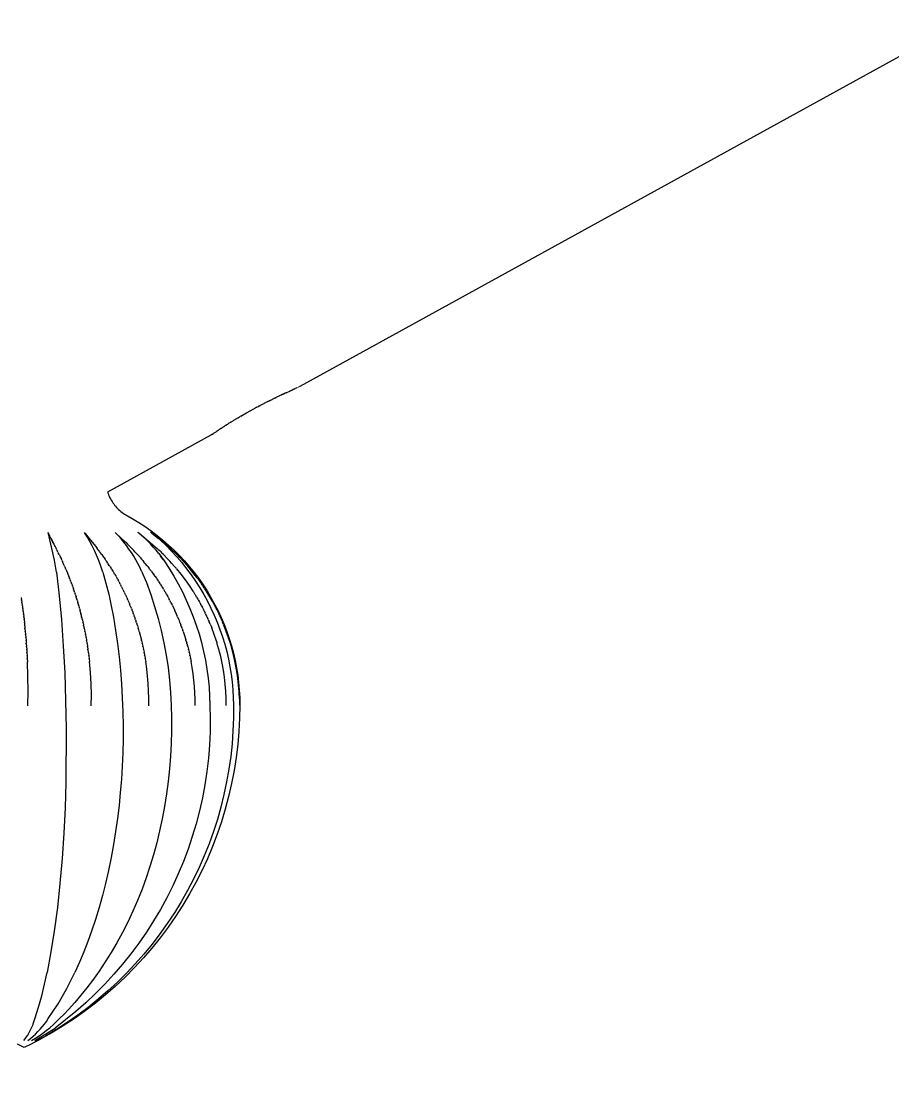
# Model space of a CAD drawing. Header units: inches. Extents: x -12 to 136, y -5 to 104.
# Drawn here: x 5.309 to 8.013, y 64.144 to 67.437 of the extents above; entities that cross this region are included whole.
import ezdxf

# ---------------------------------------------------------------- set-up
doc = ezdxf.new("R2010")
doc.units = ezdxf.units.IN
doc.layers.add('ZANO_R', color=7, linetype='Continuous', lineweight=0)
doc.layers.add('ZANO_W', color=1, linetype='Continuous', lineweight=0)
doc.styles.get("Standard").update_dxf_attribs({"font": 'ARIALUNI.TTF'})
doc.dimstyles.new('amerykanie', dxfattribs={"dimtxt": 50, "dimasz": 50, "dimexe": 0.5, "dimexo": 0.5, "dimgap": 1, "dimtad": 1, "dimdec": 0, "dimzin": 0, "dimlunit": 5, "dimtxsty": 'Standard', "dimcen": 0.09, "dimclrd": 1, "dimclre": 1, "dimclrt": 1, "dimazin": 0, "dimtfac": 1, "dimtdec": 0, "dimtmove": 0, "dimatfit": 3, "dimfxl": 1, "dimtzin": 0, "dimarcsym": 1})

# ---------------------------------------------------------------- blocks, each defined once
blk = doc.blocks.new('*D376')
at = {"layer": 'ZANO_W', "color": 1, "lineweight": -2}
for p, q in [((-1.5708, 69.1755), (-1.5708, 58.6987)), ((12.2086, 69.1757), (12.2086, 58.6987)), ((-0.5708, 59.1987), (11.2086, 59.1987))]:
    blk.add_line(p, q, dxfattribs=at)
at = {"layer": 'ZANO_W', "color": 1}
for points in [[(-0.5708, 59.3653), (-0.5708, 59.032), (-1.5708, 59.1987)], [(11.2086, 59.032), (11.2086, 59.3653), (12.2086, 59.1987)]]:
    blk.add_solid(points, dxfattribs=at)
at = {"layer": 'ZANO_W', "color": 1, "insert": (5.3189, 60.2178), "char_height": 1, "attachment_point": 5}
blk.add_mtext('13 3/4', dxfattribs=at)
blk = doc.blocks.new('*D378')
at = {"layer": 'ZANO_W', "color": 1, "lineweight": -2}
for p, q in [((5.8188, 100.0382), (22.9342, 100.0382)), ((22.4342, 99.0382), (22.4342, 55.2645)), ((17.0639, 54.2645), (22.9342, 54.2645))]:
    blk.add_line(p, q, dxfattribs=at)
at = {"layer": 'ZANO_W', "color": 1}
for points in [[(22.6009, 99.0382), (22.2675, 99.0382), (22.4342, 100.0382)], [(22.2675, 55.2645), (22.6009, 55.2645), (22.4342, 54.2645)]]:
    blk.add_solid(points, dxfattribs=at)
at = {"layer": 'ZANO_W', "color": 1, "insert": (21.4151, 77.1514), "char_height": 1, "attachment_point": 5, "rotation": 90}
blk.add_mtext('45 3/4', dxfattribs=at)

msp = doc.modelspace()

# ---------------------------------------------------------------- linework, layer by layer
at = {"layer": 'ZANO_R'}
for p, q in [((12.20806, 69.6236), (6.17426, 66.30333)), ((6.13643, 66.28593), (6.14087, 66.28799)), ((6.14267, 66.28882), (6.14087, 66.28799)), ((6.14267, 66.28882), (6.14315, 66.28904)), ((6.1446, 66.28972), (6.14315, 66.28905)), ((6.1446, 66.28972), (6.14534, 66.29006)), ((6.14647, 66.29058), (6.14534, 66.29006)), ((6.14647, 66.29058), (6.14746, 66.29103)), ((6.14826, 66.2914), (6.14746, 66.29103)), ((6.14826, 66.2914), (6.1495, 66.29197)), ((6.14998, 66.29219), (6.14949, 66.29197)), ((6.14998, 66.29219), (6.15323, 66.29368)), ((6.15621, 66.29504), (6.15323, 66.29368)), ((6.15621, 66.29504), (6.15685, 66.29533)), ((6.15894, 66.29629), (6.15685, 66.29533)), ((6.15895, 66.29629), (6.16005, 66.29679)), ((6.1637, 66.29846), (6.16005, 66.29679)), ((6.1637, 66.29846), (6.16424, 66.2987)), ((6.16574, 66.29939), (6.16424, 66.2987)), ((6.16574, 66.29938), (6.16664, 66.29979)), ((6.16757, 66.30022), (6.16771, 66.30028)), ((6.16917, 66.30095), (6.16962, 66.30115)), ((6.17057, 66.30159), (6.17121, 66.30188)), ((6.17171, 66.30211), (6.17188, 66.30219)), ((6.17265, 66.30255), (6.17297, 66.3027)), ((6.1734, 66.3029), (6.17374, 66.30307)), ((6.17419, 66.30329), (6.17421, 66.3033)), ((6.07528, 66.2564), (6.06701, 66.25222)), ((6.07528, 66.2564), (6.07896, 66.25825)), ((6.07997, 66.25875), (6.07896, 66.25825)), ((6.07997, 66.25875), (6.08279, 66.26016)), ((6.0844, 66.26096), (6.08279, 66.26016)), ((6.0844, 66.26096), (6.08655, 66.26202)), ((6.0886, 66.26304), (6.08655, 66.26202)), ((6.0886, 66.26304), (6.09022, 66.26384)), ((6.0926, 66.26501), (6.09022, 66.26384)), ((6.0926, 66.26501), (6.09383, 66.26561)), ((6.09642, 66.26688), (6.09383, 66.26561)), ((6.09642, 66.26688), (6.09735, 66.26733)), ((6.10006, 66.26865), (6.09735, 66.26733)), ((6.10006, 66.26865), (6.1008, 66.26901)), ((6.10355, 66.27034), (6.1008, 66.26901)), ((6.10355, 66.27034), (6.10417, 66.27064)), ((6.10689, 66.27196), (6.10417, 66.27064)), ((6.10689, 66.27196), (6.10746, 66.27223)), ((6.1101, 66.2735), (6.10746, 66.27223)), ((6.1101, 66.2735), (6.11067, 66.27377)), ((6.11319, 66.27498), (6.11067, 66.27378)), ((6.11319, 66.27498), (6.11381, 66.27527)), ((6.11616, 66.2764), (6.11381, 66.27528)), ((6.11616, 66.2764), (6.11687, 66.27673)), ((6.11903, 66.27776), (6.11687, 66.27673)), ((6.11903, 66.27776), (6.11985, 66.27815)), ((6.12178, 66.27906), (6.11985, 66.27815)), ((6.12178, 66.27906), (6.12275, 66.27952)), ((6.12445, 66.28032), (6.12275, 66.27952)), ((6.12445, 66.28032), (6.12557, 66.28085)), ((6.12701, 66.28153), (6.12557, 66.28085)), ((6.12701, 66.28153), (6.12832, 66.28214)), ((6.12949, 66.28269), (6.12832, 66.28214)), ((6.12949, 66.28269), (6.13099, 66.28339)), ((6.13188, 66.28381), (6.13099, 66.28339)), ((6.13188, 66.28381), (6.13358, 66.2846)), ((6.13419, 66.28489), (6.13358, 66.2846)), ((6.13419, 66.28489), (6.13609, 66.28577)), ((6.13643, 66.28593), (6.13609, 66.28577)), ((5.99132, 66.21123), (6.00876, 66.22116)), ((6.00928, 66.22145), (6.00876, 66.22116)), ((6.00928, 66.22145), (6.03117, 66.23346)), ((6.04096, 66.23869), (6.03117, 66.23346)), ((6.04096, 66.23869), (6.04572, 66.24121)), ((6.04905, 66.24295), (6.04572, 66.24121)), ((6.04905, 66.24295), (6.05011, 66.24351)), ((6.05266, 66.24484), (6.05011, 66.24351)), ((6.05266, 66.24484), (6.06289, 66.25011)), ((6.06491, 66.25115), (6.06289, 66.25011)), ((6.06491, 66.25115), (6.06701, 66.25222)), ((5.95385, 66.18867), (5.95053, 66.18659)), ((5.95385, 66.18867), (5.954, 66.18877)), ((5.95699, 66.19063), (5.954, 66.18877)), ((5.95699, 66.19063), (5.95786, 66.19117)), ((5.96026, 66.19267), (5.95786, 66.19117)), ((5.96026, 66.19267), (5.96222, 66.19387)), ((5.96368, 66.19477), (5.96222, 66.19387)), ((5.96368, 66.19477), (5.97014, 66.1987)), ((5.97093, 66.19918), (5.97014, 66.1987)), ((5.97093, 66.19918), (5.9733, 66.20061)), ((5.97475, 66.20148), (5.9733, 66.20061)), ((5.97475, 66.20148), (5.97685, 66.20273)), ((5.97871, 66.20384), (5.97685, 66.20273)), ((5.97871, 66.20384), (5.98094, 66.20515)), ((5.98281, 66.20626), (5.98094, 66.20515)), ((5.98281, 66.20626), (5.98582, 66.20802)), ((5.98701, 66.20872), (5.98582, 66.20802)), ((5.98701, 66.20872), (5.98867, 66.20969)), ((5.99132, 66.21123), (5.98867, 66.20969)), ((5.90287, 66.15465), (5.90064, 66.15306)), ((5.90287, 66.15465), (5.90385, 66.15535)), ((5.90409, 66.15551), (5.90385, 66.15535)), ((5.90409, 66.15551), (5.90493, 66.15611)), ((5.90547, 66.15649), (5.90493, 66.15611)), ((5.90547, 66.15649), (5.90614, 66.15697)), ((5.90702, 66.15759), (5.90614, 66.15697)), ((5.90702, 66.15759), (5.90747, 66.1579)), ((5.90876, 66.15881), (5.90747, 66.15791)), ((5.90876, 66.15881), (5.91057, 66.16007)), ((5.91071, 66.16017), (5.91057, 66.16007)), ((5.91071, 66.16017), (5.91235, 66.16131)), ((5.91287, 66.16167), (5.91235, 66.16131)), ((5.91287, 66.16167), (5.91431, 66.16267)), ((5.91526, 66.16332), (5.91431, 66.16267)), ((5.91526, 66.16332), (5.91646, 66.16415)), ((5.91788, 66.16513), (5.91646, 66.16415)), ((5.91788, 66.16513), (5.9188, 66.16576)), ((5.92077, 66.1671), (5.9188, 66.16576)), ((5.92077, 66.1671), (5.92138, 66.16751)), ((5.92395, 66.16925), (5.92138, 66.16751)), ((5.92395, 66.16925), (5.92423, 66.16944)), ((5.92565, 66.1704), (5.92423, 66.16944)), ((5.92565, 66.1704), (5.92738, 66.17155)), ((5.92932, 66.17284), (5.92738, 66.17155)), ((5.92932, 66.17284), (5.9309, 66.17389)), ((5.93129, 66.17415), (5.9309, 66.17389)), ((5.93129, 66.17415), (5.93282, 66.17516)), ((5.93335, 66.17551), (5.93282, 66.17516)), ((5.93335, 66.17551), (5.93485, 66.1765)), ((5.93551, 66.17693), (5.93485, 66.1765)), ((5.93551, 66.17693), (5.93702, 66.17792)), ((5.93778, 66.17841), (5.93702, 66.17792)), ((5.93778, 66.17841), (5.93934, 66.17943)), ((5.94015, 66.17995), (5.93934, 66.17943)), ((5.94015, 66.17995), (5.94182, 66.18103)), ((5.94264, 66.18156), (5.94182, 66.18103)), ((5.94264, 66.18156), (5.94449, 66.18274)), ((5.94525, 66.18323), (5.94449, 66.18274)), ((5.94525, 66.18323), (5.94738, 66.18459)), ((5.94798, 66.18497), (5.94738, 66.18459)), ((5.94798, 66.18497), (5.95053, 66.18659)), ((5.89837, 66.15151), (5.57746, 65.97492)), ((5.90064, 66.15306), (5.89837, 66.15152)), ((5.57746, 65.97492), (5.57901, 65.97059)), ((5.57901, 65.97059), (5.58071, 65.96632)), ((5.58071, 65.96632), (5.58256, 65.96211)), ((5.58256, 65.96211), (5.58455, 65.95796)), ((5.58455, 65.95796), (5.58669, 65.95389)), ((5.58669, 65.95389), (5.58896, 65.94989)), ((5.58896, 65.94989), (5.59137, 65.94597)), ((5.59137, 65.94597), (5.59392, 65.94214)), ((5.59392, 65.94214), (5.5966, 65.9384)), ((5.5966, 65.9384), (5.59941, 65.93476)), ((5.59941, 65.93476), (5.60234, 65.93122)), ((5.60234, 65.93122), (5.60539, 65.92778)), ((5.60539, 65.92778), (5.60856, 65.92444)), ((5.60856, 65.92444), (5.61185, 65.92122)), ((5.61185, 65.92122), (5.61524, 65.91812)), ((5.61524, 65.91812), (5.61874, 65.91514)), ((5.61874, 65.91514), (5.62234, 65.91227)), ((5.62234, 65.91227), (5.62604, 65.90954)), ((5.62604, 65.90954), (5.62983, 65.90694)), ((5.62983, 65.90694), (5.63371, 65.90446)), ((5.63371, 65.90446), (5.65411, 65.89313)), ((5.65411, 65.89313), (5.67409, 65.88108)), ((5.67409, 65.88108), (5.69365, 65.86835)), ((5.69365, 65.86835), (5.71275, 65.85495)), ((5.41289, 65.76426), (5.39287, 65.8495)), ((5.39412, 65.84657), (5.39287, 65.8495)), ((5.39412, 65.84657), (5.39757, 65.83909)), ((5.39757, 65.83909), (5.40122, 65.8317)), ((5.40138, 65.83138), (5.40122, 65.8317)), ((5.40138, 65.83138), (5.40432, 65.82562)), ((5.40461, 65.82506), (5.40432, 65.82562)), ((5.51379, 65.83608), (5.50526, 65.84964)), ((5.50755, 65.84672), (5.50526, 65.84964)), ((5.50755, 65.84672), (5.52459, 65.82578)), ((5.52186, 65.82224), (5.51379, 65.83608)), ((5.52497, 65.82532), (5.52459, 65.82578)), ((5.61028, 65.84019), (5.60108, 65.84991)), ((5.60421, 65.84698), (5.60108, 65.84991)), ((5.60421, 65.84698), (5.633, 65.81991)), ((5.61916, 65.83019), (5.61028, 65.84019)), ((5.62773, 65.81992), (5.61916, 65.83019)), ((5.68187, 65.84172), (5.67181, 65.85026)), ((5.6755, 65.84734), (5.67181, 65.85026)), ((5.6755, 65.84734), (5.73094, 65.8003)), ((5.69167, 65.83288), (5.68187, 65.84172)), ((5.7012, 65.82375), (5.69167, 65.83288)), ((5.72157, 65.84264), (5.71118, 65.85068)), ((5.71509, 65.84777), (5.71118, 65.85068)), ((5.71275, 65.85495), (5.73137, 65.84088)), ((5.7151, 65.84777), (5.73472, 65.83264)), ((5.73176, 65.83434), (5.72157, 65.84264)), ((5.73137, 65.84088), (5.74949, 65.82618)), ((5.74173, 65.82577), (5.73176, 65.83434)), ((5.74184, 65.82691), (5.73472, 65.83264)), ((5.74173, 65.82577), (5.75914, 65.80925)), ((5.74184, 65.82691), (5.74241, 65.82644)), ((5.74928, 65.82077), (5.74241, 65.82644)), ((5.74949, 65.82618), (5.76709, 65.81085)), ((5.40461, 65.82506), (5.40751, 65.81945)), ((5.40783, 65.81884), (5.40751, 65.81945)), ((5.40783, 65.81884), (5.41077, 65.81319)), ((5.41115, 65.81245), (5.41077, 65.81319)), ((5.41115, 65.81245), (5.41408, 65.80683)), ((5.41453, 65.80596), (5.41408, 65.80683)), ((5.41453, 65.80596), (5.41741, 65.80037)), ((5.41975, 65.79579), (5.41741, 65.80037)), ((5.41975, 65.79579), (5.42076, 65.79381)), ((5.42319, 65.78898), (5.42076, 65.7938)), ((5.52947, 65.80815), (5.52186, 65.82224)), ((5.52497, 65.82532), (5.52962, 65.81962)), ((5.5366, 65.7938), (5.52947, 65.80815)), ((5.53011, 65.81901), (5.52962, 65.81962)), ((5.53011, 65.81901), (5.53468, 65.81336)), ((5.53528, 65.81262), (5.53468, 65.81336)), ((5.53528, 65.81262), (5.53976, 65.80701)), ((5.54326, 65.77923), (5.5366, 65.7938)), ((5.54045, 65.80614), (5.53976, 65.80701)), ((5.54045, 65.80614), (5.54483, 65.80055)), ((5.54837, 65.79598), (5.54483, 65.80055)), ((5.54837, 65.79598), (5.54989, 65.79399)), ((5.55314, 65.78971), (5.54989, 65.79399)), ((5.63597, 65.80938), (5.62773, 65.81992)), ((5.63362, 65.81931), (5.633, 65.81991)), ((5.63362, 65.81931), (5.63941, 65.81366)), ((5.64387, 65.79858), (5.63597, 65.80938)), ((5.64016, 65.81292), (5.63941, 65.81366)), ((5.64016, 65.81292), (5.6458, 65.80731)), ((5.65142, 65.78754), (5.64387, 65.79858)), ((5.64667, 65.80645), (5.6458, 65.80731)), ((5.64667, 65.80645), (5.65216, 65.80087)), ((5.65658, 65.7963), (5.65216, 65.80087)), ((5.65658, 65.7963), (5.65848, 65.79431)), ((5.66252, 65.79003), (5.65848, 65.79431)), ((5.71044, 65.81433), (5.7012, 65.82375)), ((5.7194, 65.80464), (5.71044, 65.81433)), ((5.72807, 65.79469), (5.7194, 65.80464)), ((5.73643, 65.78448), (5.72807, 65.79469)), ((5.73478, 65.79672), (5.73094, 65.8003)), ((5.73478, 65.79672), (5.73688, 65.79474)), ((5.74137, 65.79046), (5.73688, 65.79474)), ((5.74928, 65.82077), (5.74999, 65.82016)), ((5.75662, 65.81453), (5.74999, 65.82016)), ((5.75662, 65.81453), (5.75748, 65.8138)), ((5.76388, 65.8082), (5.75748, 65.8138)), ((5.75914, 65.80925), (5.77596, 65.79214)), ((5.76388, 65.8082), (5.76485, 65.80734)), ((5.77105, 65.80177), (5.76485, 65.80734)), ((5.76709, 65.81085), (5.78414, 65.79492)), ((5.77105, 65.80177), (5.77213, 65.80078)), ((5.77813, 65.79523), (5.77213, 65.80078)), ((5.77813, 65.79523), (5.78266, 65.79096)), ((5.78414, 65.79492), (5.80062, 65.77841)), ((5.41618, 65.74531), (5.41289, 65.76426)), ((5.42319, 65.78898), (5.42412, 65.78714)), ((5.42699, 65.78135), (5.42412, 65.78714)), ((5.42699, 65.78135), (5.43081, 65.77349)), ((5.43147, 65.77211), (5.43081, 65.77349)), ((5.43147, 65.77211), (5.43414, 65.76651)), ((5.43593, 65.7627), (5.43414, 65.76651)), ((5.43592, 65.7627), (5.43745, 65.75942)), ((5.54943, 65.76444), (5.54326, 65.77923)), ((5.55419, 65.75191), (5.54943, 65.76444)), ((5.55314, 65.78971), (5.55492, 65.78733)), ((5.5592, 65.78154), (5.55492, 65.78733)), ((5.5592, 65.78154), (5.56489, 65.77369)), ((5.56587, 65.77231), (5.56489, 65.77369)), ((5.56587, 65.77231), (5.56981, 65.76671)), ((5.57245, 65.76291), (5.56981, 65.76671)), ((5.57245, 65.76291), (5.57469, 65.75963)), ((5.57829, 65.75429), (5.57469, 65.75963)), ((5.65862, 65.77626), (5.65142, 65.78754)), ((5.66546, 65.76477), (5.65862, 65.77626)), ((5.66252, 65.79003), (5.66641, 65.78585)), ((5.67169, 65.75345), (5.66546, 65.76477)), ((5.67006, 65.78187), (5.66641, 65.78585)), ((5.67006, 65.78187), (5.6771, 65.77403)), ((5.67831, 65.77266), (5.6771, 65.77403)), ((5.67831, 65.77265), (5.68318, 65.76706)), ((5.68643, 65.76326), (5.68318, 65.76706)), ((5.68643, 65.76326), (5.68919, 65.75998)), ((5.69362, 65.75465), (5.68919, 65.75998)), ((5.73643, 65.78448), (5.75273, 65.76165)), ((5.74137, 65.79046), (5.74718, 65.7848)), ((5.74642, 65.77124), (5.74203, 65.7772)), ((5.75069, 65.7652), (5.74642, 65.77124)), ((5.75068, 65.78133), (5.74718, 65.7848)), ((5.75068, 65.78133), (5.76416, 65.76751)), ((5.75273, 65.76165), (5.76823, 65.73827)), ((5.76774, 65.76372), (5.76417, 65.76751)), ((5.76774, 65.76372), (5.77078, 65.76044)), ((5.77565, 65.75511), (5.77078, 65.76044)), ((5.77596, 65.79214), (5.7922, 65.77447)), ((5.78513, 65.78859), (5.78266, 65.79096)), ((5.78513, 65.78859), (5.78959, 65.78425)), ((5.79204, 65.78184), (5.7896, 65.78425)), ((5.79204, 65.78184), (5.80019, 65.77362)), ((5.7922, 65.77447), (5.80781, 65.75624)), ((5.80557, 65.76803), (5.80019, 65.77362)), ((5.80062, 65.77841), (5.81652, 65.76133)), ((5.80557, 65.76803), (5.80915, 65.76425)), ((5.8122, 65.76097), (5.80915, 65.76425)), ((5.8122, 65.76097), (5.82662, 65.74487)), ((5.81652, 65.76133), (5.83181, 65.74371)), ((5.4189, 65.72627), (5.41618, 65.74531)), ((5.4399, 65.75408), (5.43745, 65.75942)), ((5.4399, 65.75408), (5.44073, 65.75223)), ((5.44296, 65.74725), (5.44073, 65.75223)), ((5.44296, 65.74725), (5.44399, 65.74493)), ((5.44472, 65.74326), (5.44399, 65.74493)), ((5.44472, 65.74326), (5.44721, 65.73752)), ((5.44795, 65.73579), (5.44721, 65.73752)), ((5.44795, 65.73579), (5.45039, 65.73002)), ((5.45114, 65.72822), (5.45039, 65.73002)), ((5.45114, 65.72822), (5.45353, 65.72242)), ((5.55858, 65.73925), (5.55419, 65.75191)), ((5.56261, 65.72646), (5.55858, 65.73925)), ((5.57829, 65.75429), (5.57952, 65.75244)), ((5.58279, 65.74746), (5.57952, 65.75244)), ((5.58279, 65.74746), (5.58429, 65.74515)), ((5.58536, 65.74348), (5.58429, 65.74515)), ((5.58536, 65.74348), (5.589, 65.73775)), ((5.59008, 65.73602), (5.589, 65.73774)), ((5.59009, 65.73602), (5.59365, 65.73025)), ((5.59474, 65.72845), (5.59365, 65.73024)), ((5.59474, 65.72845), (5.59822, 65.72265)), ((5.67757, 65.74195), (5.67169, 65.75345)), ((5.68309, 65.73027), (5.67757, 65.74195)), ((5.68309, 65.73027), (5.69779, 65.69416)), ((5.69362, 65.75465), (5.69513, 65.7528)), ((5.69916, 65.74783), (5.69513, 65.7528)), ((5.69916, 65.74782), (5.701, 65.74551)), ((5.70232, 65.74385), (5.701, 65.74551)), ((5.70232, 65.74385), (5.70679, 65.73811)), ((5.70811, 65.73639), (5.70679, 65.73811)), ((5.70811, 65.73639), (5.71248, 65.73062)), ((5.71382, 65.72882), (5.71248, 65.73062)), ((5.71383, 65.72882), (5.71809, 65.72303)), ((5.76823, 65.73827), (5.78291, 65.71437)), ((5.77565, 65.75511), (5.77731, 65.75327)), ((5.78519, 65.74432), (5.77731, 65.75327)), ((5.78519, 65.74432), (5.79009, 65.7386)), ((5.79155, 65.73687), (5.79009, 65.7386)), ((5.79155, 65.73687), (5.80508, 65.72025)), ((5.80781, 65.75624), (5.8228, 65.73749)), ((5.8228, 65.73749), (5.83713, 65.71824)), ((5.83845, 65.73081), (5.82662, 65.74487)), ((5.83181, 65.74371), (5.84649, 65.72556)), ((5.84989, 65.71642), (5.83845, 65.73081)), ((5.4189, 65.72627), (5.42734, 65.65287)), ((5.45429, 65.72054), (5.45352, 65.72242)), ((5.45429, 65.72054), (5.45662, 65.71473)), ((5.45739, 65.71277), (5.45662, 65.71473)), ((5.45739, 65.71277), (5.45967, 65.70695)), ((5.46045, 65.70492), (5.45966, 65.70694)), ((5.46045, 65.70492), (5.46266, 65.69907)), ((5.46345, 65.69698), (5.46266, 65.69907)), ((5.46345, 65.69698), (5.46561, 65.69111)), ((5.56261, 65.72646), (5.57225, 65.69235)), ((5.59933, 65.72077), (5.59822, 65.72265)), ((5.59933, 65.72078), (5.60273, 65.71496)), ((5.60385, 65.71301), (5.60272, 65.71496)), ((5.60385, 65.71301), (5.60716, 65.70719)), ((5.60829, 65.70516), (5.60715, 65.70718)), ((5.60829, 65.70516), (5.61151, 65.69932)), ((5.61265, 65.69722), (5.61151, 65.69932)), ((5.61265, 65.69722), (5.61578, 65.69136)), ((5.69779, 65.69416), (5.71126, 65.65756)), ((5.71945, 65.72116), (5.71809, 65.72303)), ((5.71945, 65.72116), (5.7236, 65.71535)), ((5.72498, 65.7134), (5.7236, 65.71535)), ((5.72498, 65.7134), (5.72902, 65.70758)), ((5.7304, 65.70555), (5.72902, 65.70758)), ((5.73041, 65.70555), (5.73434, 65.69971)), ((5.73573, 65.69762), (5.73434, 65.69971)), ((5.73573, 65.69762), (5.73956, 65.69176)), ((5.78291, 65.71437), (5.79675, 65.68997)), ((5.80508, 65.72025), (5.81807, 65.7032)), ((5.81807, 65.7032), (5.8305, 65.68575)), ((5.83713, 65.71824), (5.85079, 65.69851)), ((5.84649, 65.72556), (5.86051, 65.70691)), ((5.8499, 65.71643), (5.85139, 65.71448)), ((5.85079, 65.69851), (5.86376, 65.67832)), ((5.8558, 65.70866), (5.85139, 65.71448)), ((5.8558, 65.70867), (5.86877, 65.69073)), ((5.86051, 65.70691), (5.87389, 65.68779)), ((5.4664, 65.68896), (5.46561, 65.69111)), ((5.46639, 65.68896), (5.46851, 65.68306)), ((5.46928, 65.68088), (5.46851, 65.68306)), ((5.46928, 65.68088), (5.47135, 65.67492)), ((5.47211, 65.67271), (5.47135, 65.67492)), ((5.47211, 65.67271), (5.47414, 65.66669)), ((5.47488, 65.66449), (5.47414, 65.66669)), ((5.47488, 65.66449), (5.47688, 65.65838)), ((5.57225, 65.69235), (5.58082, 65.65795)), ((5.61692, 65.68921), (5.61578, 65.69136)), ((5.61692, 65.68921), (5.61998, 65.68331)), ((5.62109, 65.68113), (5.61998, 65.68331)), ((5.62109, 65.68113), (5.62409, 65.67518)), ((5.62518, 65.67297), (5.62409, 65.67518)), ((5.62518, 65.67297), (5.62812, 65.66695)), ((5.62918, 65.66475), (5.62812, 65.66695)), ((5.62918, 65.66475), (5.63207, 65.65864)), ((5.74094, 65.68962), (5.73956, 65.69176)), ((5.74094, 65.68962), (5.74468, 65.68372)), ((5.74604, 65.68154), (5.74468, 65.68372)), ((5.74604, 65.68154), (5.7497, 65.67559)), ((5.75103, 65.67339), (5.7497, 65.67559)), ((5.75103, 65.67339), (5.75461, 65.66737)), ((5.7559, 65.66517), (5.75461, 65.66737)), ((5.7559, 65.66517), (5.75942, 65.65907)), ((5.79675, 65.68997), (5.80974, 65.66511)), ((5.80974, 65.66511), (5.82186, 65.63982)), ((5.8305, 65.68575), (5.84237, 65.66791)), ((5.84378, 65.66571), (5.84237, 65.66791)), ((5.84378, 65.66571), (5.84762, 65.65961)), ((5.86376, 65.67832), (5.87604, 65.6577)), ((5.87283, 65.68485), (5.86877, 65.69073)), ((5.87283, 65.68485), (5.87431, 65.68267)), ((5.87389, 65.68779), (5.88658, 65.66821)), ((5.87828, 65.67673), (5.87431, 65.68267)), ((5.87828, 65.67673), (5.87973, 65.67453)), ((5.88361, 65.66852), (5.87973, 65.67453)), ((5.88361, 65.66852), (5.88501, 65.66632)), ((5.89482, 65.65033), (5.88501, 65.66632)), ((5.88658, 65.66821), (5.89859, 65.6482)), ((5.30921, 65.64774), (5.31012, 65.64142)), ((5.31042, 65.6393), (5.31012, 65.64142)), ((5.31042, 65.6393), (5.31132, 65.63286)), ((5.31161, 65.63079), (5.31132, 65.63286)), ((5.31161, 65.63079), (5.3125, 65.62422)), ((5.42734, 65.65287), (5.43408, 65.5793)), ((5.47758, 65.65619), (5.47688, 65.65838)), ((5.47758, 65.65619), (5.47955, 65.64998)), ((5.48023, 65.64782), (5.47955, 65.64998)), ((5.48023, 65.64782), (5.48217, 65.64151)), ((5.48281, 65.63939), (5.48217, 65.64151)), ((5.48281, 65.63939), (5.48473, 65.63295)), ((5.48533, 65.63088), (5.48473, 65.63295)), ((5.48533, 65.63088), (5.48722, 65.62431)), ((5.58082, 65.65795), (5.58865, 65.6223)), ((5.63309, 65.65645), (5.63207, 65.65864)), ((5.63309, 65.65645), (5.63593, 65.65025)), ((5.6369, 65.64809), (5.63593, 65.65025)), ((5.6369, 65.64809), (5.6397, 65.64178)), ((5.64062, 65.63966), (5.6397, 65.64178)), ((5.64062, 65.63966), (5.64338, 65.63322)), ((5.64425, 65.63116), (5.64338, 65.63322)), ((5.64425, 65.63116), (5.64697, 65.62459)), ((5.71126, 65.65756), (5.72346, 65.62053)), ((5.76066, 65.65688), (5.75942, 65.65907)), ((5.76066, 65.65688), (5.76412, 65.65068)), ((5.76531, 65.64852), (5.76412, 65.65068)), ((5.76531, 65.64852), (5.76871, 65.64221)), ((5.76984, 65.64009), (5.76871, 65.64221)), ((5.76983, 65.64009), (5.77319, 65.63366)), ((5.77425, 65.6316), (5.77319, 65.63366)), ((5.77425, 65.6316), (5.77756, 65.62503)), ((5.82186, 65.63982), (5.83309, 65.61412)), ((5.84897, 65.65742), (5.84762, 65.65961)), ((5.84897, 65.65742), (5.85274, 65.65123)), ((5.85403, 65.64907), (5.85274, 65.65123)), ((5.85403, 65.64907), (5.85774, 65.64276)), ((5.85897, 65.64065), (5.85774, 65.64277)), ((5.85897, 65.64065), (5.86262, 65.63422)), ((5.86378, 65.63216), (5.86262, 65.63422)), ((5.86378, 65.63216), (5.86738, 65.62559)), ((5.87604, 65.6577), (5.8876, 65.63667)), ((5.8876, 65.63667), (5.89844, 65.61526)), ((5.90417, 65.63406), (5.89482, 65.65033)), ((5.89859, 65.6482), (5.90989, 65.62779)), ((5.91305, 65.61753), (5.90417, 65.63406)), ((5.90989, 65.62779), (5.92047, 65.60699)), ((5.31277, 65.62222), (5.3125, 65.62422)), ((5.31277, 65.62222), (5.31365, 65.6155)), ((5.3139, 65.61358), (5.31365, 65.6155)), ((5.3139, 65.61358), (5.31477, 65.60672)), ((5.315, 65.60488), (5.31477, 65.60672)), ((5.315, 65.60488), (5.31586, 65.59787)), ((5.31607, 65.59611), (5.31586, 65.59787)), ((5.31607, 65.59611), (5.31692, 65.58896)), ((5.48778, 65.62231), (5.48722, 65.62431)), ((5.48778, 65.62231), (5.48965, 65.61559)), ((5.49018, 65.61367), (5.48965, 65.61559)), ((5.49018, 65.61367), (5.49202, 65.60681)), ((5.4925, 65.60497), (5.49202, 65.60681)), ((5.4925, 65.60497), (5.49432, 65.59797)), ((5.49476, 65.59621), (5.49432, 65.59797)), ((5.49476, 65.59621), (5.49655, 65.58906)), ((5.58865, 65.6223), (5.59558, 65.58646)), ((5.64778, 65.62259), (5.64697, 65.62459)), ((5.64778, 65.62259), (5.65047, 65.61587)), ((5.65122, 65.61396), (5.65047, 65.61587)), ((5.65122, 65.61396), (5.65387, 65.6071)), ((5.65457, 65.60526), (5.65387, 65.6071)), ((5.65457, 65.60526), (5.65717, 65.59826)), ((5.65782, 65.5965), (5.65717, 65.59826)), ((5.65782, 65.5965), (5.66038, 65.58935)), ((5.72346, 65.62053), (5.73439, 65.5831)), ((5.77855, 65.62303), (5.77756, 65.62503)), ((5.77855, 65.62303), (5.78182, 65.61632)), ((5.78273, 65.6144), (5.78182, 65.61632)), ((5.78273, 65.6144), (5.78595, 65.60755)), ((5.78679, 65.60571), (5.78595, 65.60755)), ((5.78679, 65.60571), (5.78996, 65.59871)), ((5.79074, 65.59695), (5.78996, 65.59871)), ((5.79074, 65.59695), (5.79385, 65.58981)), ((5.83309, 65.61412), (5.84343, 65.58804)), ((5.86846, 65.6236), (5.86738, 65.62559)), ((5.86846, 65.6236), (5.87201, 65.61689)), ((5.87301, 65.61497), (5.87201, 65.61689)), ((5.87301, 65.61497), (5.87651, 65.60812)), ((5.87743, 65.60629), (5.87651, 65.60812)), ((5.87743, 65.60629), (5.88088, 65.59929)), ((5.88173, 65.59753), (5.88088, 65.59929)), ((5.88173, 65.59753), (5.88511, 65.59039)), ((5.89844, 65.61526), (5.90853, 65.59348)), ((5.91305, 65.61753), (5.91404, 65.61562)), ((5.91752, 65.60877), (5.91404, 65.61562)), ((5.91752, 65.60877), (5.91843, 65.60694)), ((5.92185, 65.59995), (5.91843, 65.60694)), ((5.92047, 65.60699), (5.93032, 65.58584)), ((5.92185, 65.59995), (5.92269, 65.59819)), ((5.92605, 65.59105), (5.92269, 65.59819)), ((5.31712, 65.58727), (5.31692, 65.58896)), ((5.31712, 65.58727), (5.31795, 65.57999)), ((5.31813, 65.57837), (5.31795, 65.57999)), ((5.31813, 65.57837), (5.31894, 65.57095)), ((5.31911, 65.56939), (5.31894, 65.57095)), ((5.31911, 65.56939), (5.3199, 65.56185)), ((5.43408, 65.5793), (5.44, 65.49703)), ((5.49696, 65.58737), (5.49655, 65.58906)), ((5.49696, 65.58737), (5.49871, 65.58009)), ((5.49909, 65.57847), (5.49871, 65.58009)), ((5.49909, 65.57847), (5.5008, 65.57105)), ((5.50115, 65.56949), (5.5008, 65.57105)), ((5.50115, 65.56949), (5.50282, 65.56195)), ((5.50315, 65.56045), (5.50282, 65.56195)), ((5.59558, 65.58646), (5.60242, 65.54575)), ((5.66097, 65.58766), (5.66038, 65.58935)), ((5.66097, 65.58766), (5.66348, 65.58038)), ((5.66403, 65.57876), (5.66348, 65.58038)), ((5.66403, 65.57876), (5.66648, 65.57135)), ((5.66699, 65.56979), (5.66648, 65.57135)), ((5.66699, 65.56979), (5.66938, 65.56225)), ((5.66985, 65.56075), (5.66938, 65.56225)), ((5.73439, 65.5831), (5.74404, 65.54532)), ((5.79457, 65.58812), (5.79385, 65.58981)), ((5.79457, 65.58812), (5.79762, 65.58084)), ((5.79829, 65.57922), (5.79762, 65.58084)), ((5.79829, 65.57922), (5.80127, 65.57181)), ((5.80188, 65.57026), (5.80127, 65.57181)), ((5.80188, 65.57026), (5.80479, 65.56272)), ((5.80536, 65.56122), (5.80479, 65.56272)), ((5.84343, 65.58804), (5.85287, 65.56163)), ((5.8859, 65.58871), (5.88511, 65.5904)), ((5.8859, 65.58871), (5.88921, 65.58143)), ((5.88994, 65.57981), (5.88921, 65.58143)), ((5.88994, 65.57981), (5.89318, 65.57241)), ((5.89633, 65.56497), (5.89318, 65.57241)), ((5.89633, 65.56497), (5.89701, 65.56332)), ((5.89763, 65.56182), (5.89701, 65.56332)), ((5.90853, 65.59348), (5.91787, 65.57138)), ((5.91787, 65.57138), (5.92644, 65.54896)), ((5.92605, 65.59105), (5.92683, 65.58937)), ((5.93012, 65.5821), (5.92683, 65.58937)), ((5.93012, 65.5821), (5.93084, 65.58048)), ((5.93032, 65.58584), (5.93943, 65.56435)), ((5.93405, 65.57307), (5.93084, 65.58048)), ((5.93405, 65.57307), (5.93472, 65.57152)), ((5.93785, 65.56399), (5.93472, 65.57152)), ((5.93785, 65.56399), (5.93847, 65.56249)), ((5.9462, 65.54255), (5.93847, 65.56249)), ((5.93943, 65.56435), (5.94778, 65.54256)), ((5.32006, 65.56035), (5.3199, 65.56185)), ((5.32006, 65.56035), (5.32083, 65.55269)), ((5.32097, 65.55123), (5.32083, 65.55269)), ((5.32097, 65.55123), (5.32172, 65.54348)), ((5.32186, 65.54204), (5.32172, 65.54348)), ((5.32186, 65.54204), (5.32258, 65.53421)), ((5.32271, 65.53278), (5.32258, 65.53421)), ((5.32271, 65.53278), (5.3234, 65.52489)), ((5.50315, 65.56045), (5.50477, 65.5528)), ((5.50507, 65.55134), (5.50477, 65.5528)), ((5.50507, 65.55134), (5.50664, 65.54358)), ((5.50693, 65.54215), (5.50664, 65.54358)), ((5.50693, 65.54215), (5.50845, 65.53432)), ((5.50872, 65.53289), (5.50845, 65.53432)), ((5.50872, 65.53289), (5.51017, 65.525)), ((5.60242, 65.54575), (5.60829, 65.5049)), ((5.66985, 65.56075), (5.67218, 65.5531)), ((5.67262, 65.55164), (5.67218, 65.5531)), ((5.67262, 65.55164), (5.67487, 65.54389)), ((5.67528, 65.54246), (5.67487, 65.54389)), ((5.67528, 65.54246), (5.68231, 65.51595)), ((5.74404, 65.54532), (5.7524, 65.50724)), ((5.80536, 65.56122), (5.80819, 65.55357)), ((5.80872, 65.55211), (5.80819, 65.55357)), ((5.80872, 65.55211), (5.81146, 65.54437)), ((5.81195, 65.54293), (5.81146, 65.54437)), ((5.81195, 65.54293), (5.81636, 65.52973)), ((5.81636, 65.52973), (5.8205, 65.51643)), ((5.85287, 65.56163), (5.86138, 65.5349)), ((5.86138, 65.5349), (5.86895, 65.50789)), ((5.89763, 65.56182), (5.90071, 65.55417)), ((5.90854, 65.53334), (5.90071, 65.55417)), ((5.91565, 65.51225), (5.90854, 65.53334)), ((5.92644, 65.54896), (5.93425, 65.52627)), ((5.95329, 65.52238), (5.9462, 65.54255)), ((5.94778, 65.54256), (5.95537, 65.5205)), ((5.32352, 65.52345), (5.3234, 65.52489)), ((5.32352, 65.52345), (5.32418, 65.51552)), ((5.32429, 65.51407), (5.32418, 65.51552)), ((5.32429, 65.51407), (5.32492, 65.50611)), ((5.32503, 65.50465), (5.32492, 65.50611)), ((5.32503, 65.50465), (5.32562, 65.49665)), ((5.32572, 65.49521), (5.32562, 65.49665)), ((5.44, 65.49703), (5.44441, 65.41467)), ((5.51043, 65.52356), (5.51017, 65.525)), ((5.51043, 65.52356), (5.51182, 65.51564)), ((5.51207, 65.51418), (5.51182, 65.51564)), ((5.51207, 65.51418), (5.51339, 65.50622)), ((5.51363, 65.50477), (5.51339, 65.50622)), ((5.51363, 65.50477), (5.51488, 65.49677)), ((5.5151, 65.49533), (5.51488, 65.49677)), ((5.60829, 65.5049), (5.61323, 65.46391)), ((5.68267, 65.51449), (5.68231, 65.51595)), ((5.68267, 65.51449), (5.68457, 65.50654)), ((5.68491, 65.50508), (5.68457, 65.50654)), ((5.68491, 65.50508), (5.68672, 65.49708)), ((5.68704, 65.49564), (5.68672, 65.49708)), ((5.7524, 65.50724), (5.75945, 65.46889)), ((5.82093, 65.51498), (5.8205, 65.51643)), ((5.82093, 65.51498), (5.82325, 65.50703)), ((5.82366, 65.50557), (5.82325, 65.50703)), ((5.82366, 65.50557), (5.82586, 65.49757)), ((5.82625, 65.49613), (5.82586, 65.49757)), ((5.82625, 65.49613), (5.82835, 65.48808)), ((5.86895, 65.50789), (5.87559, 65.48064)), ((5.91565, 65.51225), (5.9171, 65.50764)), ((5.92327, 65.48658), (5.9171, 65.50764)), ((5.93425, 65.52627), (5.94127, 65.50332)), ((5.94127, 65.50332), (5.94749, 65.48014)), ((5.95971, 65.50198), (5.95329, 65.52238)), ((5.95537, 65.5205), (5.96218, 65.49818)), ((5.96546, 65.48138), (5.95971, 65.50198)), ((5.96218, 65.49818), (5.96822, 65.47564)), ((5.32572, 65.49521), (5.32628, 65.48715)), ((5.32637, 65.48575), (5.32628, 65.48715)), ((5.32637, 65.48575), (5.3269, 65.47761)), ((5.32698, 65.47626), (5.3269, 65.47761)), ((5.32698, 65.47626), (5.32748, 65.46802)), ((5.32755, 65.46675), (5.32748, 65.46802)), ((5.32755, 65.46675), (5.32801, 65.45841)), ((5.5151, 65.49533), (5.5163, 65.48727)), ((5.5165, 65.48586), (5.5163, 65.48727)), ((5.5165, 65.48586), (5.51763, 65.47772)), ((5.51781, 65.47638), (5.51763, 65.47772)), ((5.51781, 65.47638), (5.51888, 65.46814)), ((5.51904, 65.46687), (5.51888, 65.46814)), ((5.51904, 65.46687), (5.52005, 65.45852)), ((5.61323, 65.46391), (5.61729, 65.42284)), ((5.68704, 65.49564), (5.68876, 65.48758)), ((5.68905, 65.48618), (5.68876, 65.48758)), ((5.68905, 65.48618), (5.69069, 65.47804)), ((5.69095, 65.4767), (5.69069, 65.47804)), ((5.69095, 65.4767), (5.6925, 65.46846)), ((5.69273, 65.46719), (5.6925, 65.46846)), ((5.69273, 65.46719), (5.6942, 65.45885)), ((5.75945, 65.46889), (5.76519, 65.43032)), ((5.8287, 65.48668), (5.82835, 65.48808)), ((5.8287, 65.48668), (5.8307, 65.47854)), ((5.83102, 65.4772), (5.8307, 65.47854)), ((5.83102, 65.4772), (5.83291, 65.46896)), ((5.83319, 65.46769), (5.83291, 65.46896)), ((5.83319, 65.46769), (5.83499, 65.45935)), ((5.87559, 65.48064), (5.88128, 65.45318)), ((5.9287, 65.46532), (5.92327, 65.48658)), ((5.9334, 65.44389), (5.9287, 65.46532)), ((5.94749, 65.48014), (5.95292, 65.45676)), ((5.97055, 65.46061), (5.96546, 65.48138)), ((5.96822, 65.47564), (5.97346, 65.4529)), ((5.32807, 65.45722), (5.32801, 65.45841)), ((5.32807, 65.45722), (5.3285, 65.44876)), ((5.33019, 65.40299), (5.3285, 65.44876)), ((5.52018, 65.45734), (5.52005, 65.45852)), ((5.52018, 65.45734), (5.52113, 65.44887)), ((5.52428, 65.41463), (5.52113, 65.44887)), ((5.6944, 65.45766), (5.6942, 65.45885)), ((5.6944, 65.45766), (5.69578, 65.4492)), ((5.69904, 65.42646), (5.69578, 65.4492)), ((5.76519, 65.43032), (5.76961, 65.39158)), ((5.83523, 65.45816), (5.83499, 65.45935)), ((5.83523, 65.45816), (5.83692, 65.4497)), ((5.84041, 65.43028), (5.83693, 65.4497)), ((5.84331, 65.41077), (5.84041, 65.43028)), ((5.88128, 65.45318), (5.88602, 65.42553)), ((5.93735, 65.4223), (5.9334, 65.44389)), ((5.95292, 65.45676), (5.95754, 65.43322)), ((5.95754, 65.43322), (5.96136, 65.40952)), ((5.97495, 65.43968), (5.97055, 65.46061)), ((5.97346, 65.4529), (5.97791, 65.42999)), ((5.97867, 65.41863), (5.97495, 65.43968)), ((5.3307, 65.3572), (5.33019, 65.40299)), ((5.44441, 65.41467), (5.44923, 65.24059)), ((5.52628, 65.3803), (5.52428, 65.41463)), ((5.61729, 65.42284), (5.62066, 65.37955)), ((5.70162, 65.40364), (5.69904, 65.42646)), ((5.70351, 65.38075), (5.70162, 65.40364)), ((5.84562, 65.39118), (5.84331, 65.41077)), ((5.88602, 65.42553), (5.8898, 65.39773)), ((5.8898, 65.39773), (5.89261, 65.36983)), ((5.94055, 65.40059), (5.93735, 65.4223)), ((5.943, 65.37878), (5.94055, 65.40059)), ((5.96136, 65.40952), (5.96436, 65.38571)), ((5.97791, 65.42999), (5.98155, 65.40695)), ((5.98171, 65.39746), (5.97867, 65.41863)), ((5.98155, 65.40695), (5.98439, 65.38379)), ((5.98406, 65.3762), (5.98171, 65.39746)), ((5.52711, 65.34592), (5.52628, 65.3803)), ((5.62066, 65.37955), (5.62314, 65.3362)), ((5.70471, 65.35781), (5.70351, 65.38075)), ((5.76961, 65.39158), (5.77271, 65.35271)), ((5.84735, 65.37153), (5.84562, 65.39118)), ((5.84848, 65.35183), (5.84735, 65.37153)), ((5.89261, 65.36983), (5.89445, 65.34184)), ((5.9447, 65.3569), (5.943, 65.37878)), ((5.96436, 65.38571), (5.96653, 65.36181)), ((5.98571, 65.35488), (5.98406, 65.3762)), ((5.98439, 65.38379), (5.98643, 65.36054)), ((5.33002, 65.31142), (5.3307, 65.3572)), ((5.52677, 65.31154), (5.52711, 65.34592)), ((5.62314, 65.3362), (5.62473, 65.29282)), ((5.70522, 65.33484), (5.70471, 65.35781)), ((5.70504, 65.31187), (5.70522, 65.33484)), ((5.77271, 65.35271), (5.77448, 65.31376)), ((5.84903, 65.33211), (5.84848, 65.35183)), ((5.84898, 65.31239), (5.84903, 65.33211)), ((5.89445, 65.34184), (5.89532, 65.3138)), ((5.94564, 65.33498), (5.9447, 65.3569)), ((5.94581, 65.31304), (5.94564, 65.33498)), ((5.96653, 65.36181), (5.96789, 65.33785)), ((5.96789, 65.33785), (5.96843, 65.31386)), ((5.98667, 65.33352), (5.98571, 65.35488)), ((5.98643, 65.36054), (5.98765, 65.33724)), ((5.98666, 65.33352), (5.98693, 65.31376)), ((5.98765, 65.33724), (5.98805, 65.31391)), ((5.77448, 65.31376), (5.77558, 65.27406)), ((5.89532, 65.3138), (5.89629, 65.27248)), ((5.96843, 65.31386), (5.96829, 65.27388)), ((5.98805, 65.31391), (5.98734, 65.273)), ((5.62473, 65.29282), (5.62544, 65.24941)), ((5.77558, 65.27406), (5.77564, 65.23433)), ((5.89629, 65.27248), (5.89583, 65.23115)), ((5.96829, 65.27388), (5.96678, 65.23394)), ((5.98734, 65.273), (5.98521, 65.23214)), ((5.44923, 65.24059), (5.44821, 65.07394)), ((5.62544, 65.24941), (5.62533, 65.2078)), ((5.77564, 65.23433), (5.77466, 65.19461)), ((5.96678, 65.23394), (5.96391, 65.19407)), ((5.62533, 65.2078), (5.62442, 65.1662)), ((5.89583, 65.23115), (5.89392, 65.18986)), ((5.98521, 65.23214), (5.98167, 65.19138)), ((5.77466, 65.19461), (5.77264, 65.15495)), ((5.89392, 65.18986), (5.89057, 65.14866)), ((5.96391, 65.19407), (5.95968, 65.15432)), ((5.98167, 65.19138), (5.97671, 65.15076)), ((5.62442, 65.1662), (5.62271, 65.12462)), ((5.77264, 65.15495), (5.76963, 65.11595)), ((5.89057, 65.14866), (5.88579, 65.1076)), ((5.95968, 65.15432), (5.95408, 65.11475)), ((5.97671, 65.15076), (5.97034, 65.11035)), ((5.62271, 65.12462), (5.62021, 65.08309)), ((5.76963, 65.11595), (5.76559, 65.07703)), ((5.88579, 65.1076), (5.87958, 65.06673)), ((5.95408, 65.11475), (5.94714, 65.07538)), ((5.97034, 65.11035), (5.96258, 65.07018)), ((5.44821, 65.07394), (5.44575, 64.99523)), ((5.62021, 65.08309), (5.61698, 65.04256)), ((5.76559, 65.07703), (5.76052, 65.03824)), ((5.94714, 65.07538), (5.93886, 65.03628)), ((5.96258, 65.07018), (5.95343, 65.0303)), ((5.61698, 65.04256), (5.61296, 65.00211)), ((5.76052, 65.03824), (5.75443, 64.9996)), ((5.87958, 65.06673), (5.87195, 65.02611)), ((5.93886, 65.03628), (5.92924, 64.99748)), ((5.87195, 65.02611), (5.8629, 64.98578)), ((5.95343, 65.0303), (5.9429, 64.99076)), ((5.44575, 64.99523), (5.44191, 64.91658)), ((5.61296, 65.00211), (5.60815, 64.96174)), ((5.75443, 64.9996), (5.74732, 64.9613)), ((5.8629, 64.98578), (5.85246, 64.94578)), ((5.92924, 64.99748), (5.91829, 64.95903)), ((5.9429, 64.99076), (5.931, 64.95162)), ((5.60815, 64.96174), (5.60252, 64.92148)), ((5.74732, 64.9613), (5.73917, 64.9232)), ((5.85246, 64.94578), (5.84063, 64.90618)), ((5.91829, 64.95903), (5.90604, 64.92098)), ((5.931, 64.95162), (5.91775, 64.9129)), ((5.44191, 64.91658), (5.43659, 64.83802)), ((5.60252, 64.92148), (5.59597, 64.8808)), ((5.73917, 64.9232), (5.73008, 64.88582)), ((5.84063, 64.90618), (5.82742, 64.86701)), ((5.90604, 64.92098), (5.8925, 64.88338)), ((5.91775, 64.9129), (5.90317, 64.87468)), ((5.59597, 64.8808), (5.58853, 64.84028)), ((5.73008, 64.88582), (5.71996, 64.8487)), ((5.8925, 64.88338), (5.87767, 64.84626)), ((5.90317, 64.87468), (5.88726, 64.83698)), ((5.43659, 64.83802), (5.42966, 64.75959)), ((5.58853, 64.84028), (5.58019, 64.79993)), ((5.71996, 64.8487), (5.70912, 64.81285)), ((5.82742, 64.86701), (5.81286, 64.82833)), ((5.87767, 64.84626), (5.86159, 64.80966)), ((5.70912, 64.81285), (5.69725, 64.77732)), ((5.81286, 64.82833), (5.79695, 64.79017)), ((5.86159, 64.80966), (5.84426, 64.77364)), ((5.88726, 64.83698), (5.87006, 64.79986)), ((5.58019, 64.79993), (5.57092, 64.75979)), ((5.69725, 64.77732), (5.68437, 64.74214)), ((5.79695, 64.79017), (5.77973, 64.7526)), ((5.84426, 64.77364), (5.82571, 64.73823)), ((5.87006, 64.79986), (5.85158, 64.76335)), ((5.42966, 64.75959), (5.42153, 64.68568)), ((5.57092, 64.75979), (5.56139, 64.7225)), ((5.68437, 64.74214), (5.6705, 64.70735)), ((5.77973, 64.7526), (5.76121, 64.71565)), ((5.85158, 64.76335), (5.83185, 64.72751)), ((5.56139, 64.7225), (5.551, 64.68545)), ((5.6705, 64.70735), (5.65591, 64.67369)), ((5.76121, 64.71565), (5.74141, 64.67936)), ((5.82571, 64.73823), (5.80596, 64.70348)), ((5.83185, 64.72751), (5.81088, 64.69238)), ((5.42153, 64.68568), (5.41164, 64.61198)), ((5.551, 64.68545), (5.53972, 64.64865)), ((5.65591, 64.67369), (5.64035, 64.64048)), ((5.74141, 64.67936), (5.72035, 64.64379)), ((5.80596, 64.70348), (5.78503, 64.66943)), ((5.81088, 64.69238), (5.78871, 64.65799)), ((5.53972, 64.64865), (5.52752, 64.61215)), ((5.64035, 64.64048), (5.62397, 64.60809)), ((5.72035, 64.64379), (5.69807, 64.60898)), ((5.78503, 64.66943), (5.76294, 64.63611)), ((5.78871, 64.65799), (5.76536, 64.62439)), ((5.41164, 64.61198), (5.40138, 64.54773)), ((5.52752, 64.61215), (5.51574, 64.57961)), ((5.62397, 64.60809), (5.60662, 64.57622)), ((5.69807, 64.60898), (5.67459, 64.57496)), ((5.76294, 64.63611), (5.73973, 64.60357)), ((5.76536, 64.62439), (5.74085, 64.59163)), ((5.51574, 64.57961), (5.50318, 64.54737)), ((5.60662, 64.57622), (5.589, 64.54602)), ((5.67459, 64.57496), (5.64994, 64.54178)), ((5.74085, 64.59163), (5.71523, 64.55974)), ((5.73973, 64.60357), (5.71542, 64.57184)), ((5.40138, 64.54773), (5.38943, 64.48377)), ((5.50318, 64.54737), (5.48982, 64.51545)), ((5.589, 64.54602), (5.57044, 64.51638)), ((5.64994, 64.54178), (5.62414, 64.50949)), ((5.71523, 64.55974), (5.68851, 64.52875)), ((5.71542, 64.57184), (5.69004, 64.54096)), ((5.48982, 64.51545), (5.47562, 64.4839)), ((5.57044, 64.51638), (5.55097, 64.48732)), ((5.62414, 64.50949), (5.59723, 64.47811)), ((5.66362, 64.51096), (5.63618, 64.48189)), ((5.68851, 64.52875), (5.66073, 64.49871)), ((5.69004, 64.54096), (5.66362, 64.51096)), ((5.38187, 64.44745), (5.38943, 64.48377)), ((5.46377, 64.45895), (5.47562, 64.4839)), ((5.55097, 64.48732), (5.53062, 64.45889)), ((5.59723, 64.47811), (5.56925, 64.44768)), ((5.63618, 64.48189), (5.60777, 64.45378)), ((5.66073, 64.49871), (5.63193, 64.46965)), ((5.37309, 64.41141), (5.38187, 64.44745)), ((5.45116, 64.43439), (5.46377, 64.45895)), ((5.53062, 64.45889), (5.51289, 64.43561)), ((5.56925, 64.44768), (5.54022, 64.41826)), ((5.60777, 64.45378), (5.57841, 64.42665)), ((5.63193, 64.46965), (5.60213, 64.44161)), ((5.3631, 64.37569), (5.37309, 64.41141)), ((5.42369, 64.38649), (5.4378, 64.41022)), ((5.4378, 64.41022), (5.45116, 64.43439)), ((5.49451, 64.41283), (5.47549, 64.39057)), ((5.51289, 64.43561), (5.49451, 64.41283)), ((5.54022, 64.41826), (5.51019, 64.38986)), ((5.57138, 64.41462), (5.53971, 64.38871)), ((5.57841, 64.42665), (5.54814, 64.40054)), ((5.60213, 64.44161), (5.57138, 64.41462)), ((5.40886, 64.3632), (5.42369, 64.38649)), ((5.47549, 64.39057), (5.45586, 64.36887)), ((5.51019, 64.38986), (5.47918, 64.36253)), ((5.53971, 64.38871), (5.50716, 64.36392)), ((5.54814, 64.40054), (5.517, 64.37549)), ((5.35192, 64.34032), (5.3631, 64.37569)), ((5.39332, 64.34038), (5.40886, 64.3632)), ((5.42808, 64.34048), (5.44215, 64.3545)), ((5.44215, 64.3545), (5.45586, 64.36887)), ((5.47918, 64.36253), (5.44724, 64.33629)), ((5.48501, 64.35151), (5.45223, 64.32864)), ((5.50716, 64.36392), (5.47378, 64.34027)), ((5.517, 64.37549), (5.48501, 64.35151)), ((5.33934, 64.30784), (5.34228, 64.31416)), ((5.34228, 64.31416), (5.34501, 64.32058)), ((5.34501, 64.32058), (5.34753, 64.32708)), ((5.34753, 64.32708), (5.34983, 64.33366)), ((5.34983, 64.33366), (5.35192, 64.34032)), ((5.35122, 64.27227), (5.4144, 64.31119)), ((5.36785, 64.30767), (5.37464, 64.31551)), ((5.37464, 64.31551), (5.38115, 64.32358)), ((5.38115, 64.32358), (5.38738, 64.33187)), ((5.387, 64.30367), (5.3977, 64.31239)), ((5.38738, 64.33187), (5.39332, 64.34038)), ((5.3977, 64.31239), (5.40811, 64.32143)), ((5.43959, 64.3178), (5.40464, 64.29652)), ((5.40811, 64.32143), (5.41825, 64.3308)), ((5.44724, 64.33629), (5.4144, 64.31119)), ((5.41825, 64.3308), (5.42808, 64.34048)), ((5.45223, 64.32864), (5.41868, 64.30691)), ((5.47378, 64.34027), (5.43959, 64.3178)), ((5.31751, 64.27221), (5.32162, 64.27784)), ((5.32162, 64.27784), (5.32555, 64.2836)), ((5.32555, 64.2836), (5.3293, 64.28949)), ((5.3293, 64.28949), (5.33284, 64.29549)), ((5.33009, 64.27222), (5.33813, 64.27878)), ((5.33284, 64.29549), (5.33619, 64.30161)), ((5.33619, 64.30161), (5.33934, 64.30784)), ((5.33813, 64.27878), (5.34593, 64.28561)), ((5.34167, 64.27224), (5.35337, 64.27956)), ((5.34593, 64.28561), (5.35349, 64.29271)), ((5.35337, 64.27956), (5.36483, 64.28725)), ((5.35349, 64.29271), (5.3608, 64.30007)), ((5.35788, 64.27231), (5.3844, 64.28635)), ((5.3608, 64.30007), (5.36785, 64.30767)), ((5.36483, 64.28725), (5.37604, 64.29528)), ((5.40461, 64.29651), (5.36488, 64.27432)), ((5.37447, 64.27957), (5.37213, 64.27825)), ((5.37604, 64.29528), (5.387, 64.30367)), ((5.41868, 64.30691), (5.38441, 64.28634)), ((5.31876, 64.25092), (5.2974, 64.26142)), ((5.34004, 64.26138), (5.31876, 64.25092)), ((5.36111, 64.27227), (5.34004, 64.26138)), ((5.36106, 64.27235), (5.36488, 64.27432))]:
    msp.add_line(p, q, dxfattribs=at)

# ---------------------------------------------------------------- dimensions: what is measured, and where the dimension line sits
at = {"layer": 'ZANO_W'}
dim = msp.add_linear_dim(base=(22.43419, 54.2645), p1=(5.31876, 100.03824), p2=(16.56386, 54.2645), angle=90, dimstyle='amerykanie', override={"dimtxt": 1, "dimasz": 1, "dimgap": 0.5, "dimdec": 4, "dimaunit": 1, "dimadec": 1, "dimtdec": 4, "dimtmove": 1, "dimfrac": 2}, dxfattribs=at)
dim.commit()
dim.dimension.update_dxf_attribs({"geometry": '*D378', "text_midpoint": (21.4151, 77.15137)})
dim = msp.add_linear_dim(base=(12.20856, 59.19866), p1=(-1.57081, 69.6755), p2=(12.20856, 69.67571), dimstyle='amerykanie', override={"dimtxt": 1, "dimasz": 1, "dimgap": 0.5, "dimdec": 4, "dimaunit": 1, "dimadec": 1, "dimtdec": 4, "dimtmove": 1, "dimfrac": 2}, dxfattribs=at)
dim.commit()
dim.dimension.update_dxf_attribs({"geometry": '*D376', "text_midpoint": (5.31887, 60.21776)})

doc.saveas('drawing.dxf')
